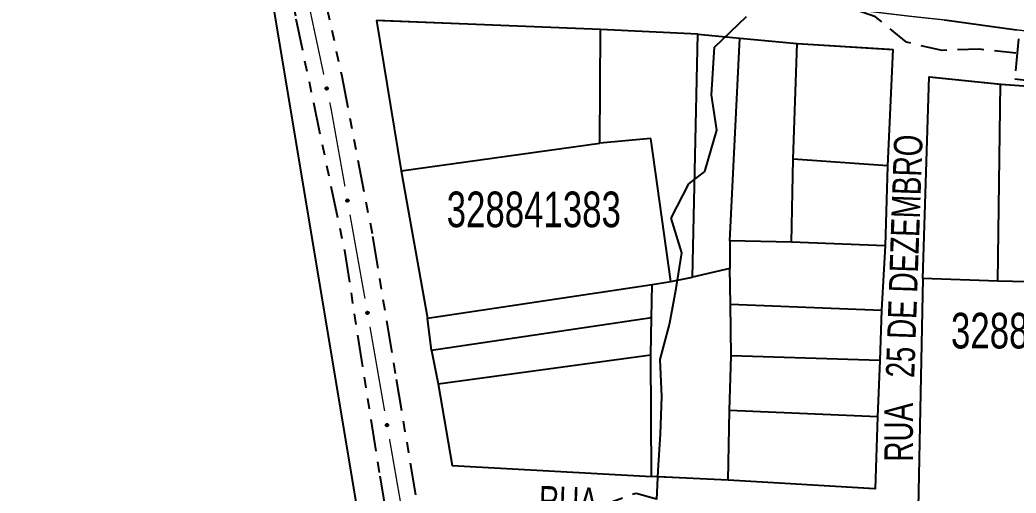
# Model space of a CAD drawing. Extents: x 203604 to 204690, y 4848469 to 4850418.
# Drawn here: x 203911.7 to 204051.6, y 4849258.9 to 4849325.3 of the extents above; entities that cross this region are included whole.
import ezdxf

# ---------------------------------------------------------------- set-up
doc = ezdxf.new("R2010")
doc.units = 0
doc.header["$LTSCALE"] = 1.5
doc.header["$MEASUREMENT"] = 0
for name, pattern in [('TRACO_13', [8, 5, -1, 1, -1]), ('TRACO_15', [3, 2, -1]), ('TRACO_25', [8, 3, -1, 1, -1, 1, -1])]:
    doc.linetypes.add(name, pattern=pattern)
for name, color, linetype in [('CD_MALHA_LOTES', 7, 'CONTINUOUS'), ('CD_TXT_QUADRA', 2, 'CONTINUOUS'), ('HD-CURSO-INTER', 170, 'CONTINUOUS'), ('RU-QUADRA', 210, 'CONTINUOUS'), ('SV-CAMINHO-TRILHA', 20, 'CONTINUOUS'), ('SV-EIXO-RUA-N-PAV', 6, 'CONTINUOUS'), ('SV-RUA-NAO-PAV', 7, 'CONTINUOUS'), ('SV-TXT-VIA-ATUAL', 250, 'CONTINUOUS')]:
    doc.layers.add(name, color=color, linetype=linetype)
doc.styles.add('ARIAL', font='ARIAL.SHX')

msp = doc.modelspace()

# ---------------------------------------------------------------- linework, layer by layer
at = {"layer": 'CD_MALHA_LOTES', "linetype": 'Continuous', "flags": 128}
for points in [[(203983.182464, 4849112.210596), (203916.798973, 4849510.32331), (203632.378967, 4849505.680231), (203634.88874, 4849205.323168), (203649.445423, 4849205.448657), (203651.453241, 4849112.27334)], [(203961.806362, 4849325.198522), (203965.261069, 4849304.100137)], [(203993.268866, 4849323.964698), (203961.806362, 4849325.198522)], [(204041.567394, 4849325.29466), (204051.673893, 4849323.900661)], [(203993.186611, 4849308.007245), (203993.268866, 4849323.964698)], [(204006.923181, 4849323.306659), (203993.268866, 4849323.964698)], [(204006.182887, 4849289.170871), (204006.923181, 4849323.306659)], [(204006.923181, 4849323.306659), (204012.845535, 4849322.730874)], [(204011.447201, 4849294.270675), (204012.845535, 4849322.730874)], [(204012.845535, 4849322.730874), (204020.906516, 4849321.99058)], [(204020.330731, 4849305.745235), (204020.906516, 4849321.99058)], [(204020.906516, 4849321.99058), (204034.314066, 4849321.168031)], [(204034.314066, 4849321.168031), (204033.573772, 4849304.840431)], [(204038.546872, 4849289.027095), (204039.444997, 4849317.318013)], [(204039.444997, 4849317.318013), (204049.452668, 4849316.291585)], [(204049.067758, 4849288.642185), (204049.452668, 4849316.291585)], [(204049.452668, 4849316.291585), (204059.84525, 4849315.521764)], [(204000.342788, 4849308.665285), (203993.186611, 4849308.007245)], [(204003.139455, 4849288.595086), (204000.342788, 4849308.665285)], [(203965.261069, 4849304.100137), (203993.186611, 4849308.007245)], [(204020.083967, 4849294.106165), (204020.330731, 4849305.745235)], [(204033.573772, 4849304.840431), (204020.330731, 4849305.745235)], [(203965.261069, 4849304.100137), (203968.96254, 4849283.454154)], [(204033.573772, 4849304.840431), (204033.244752, 4849293.612636)], [(204011.447201, 4849294.270675), (204011.447201, 4849290.404694)], [(204020.083967, 4849294.106165), (204011.447201, 4849294.270675)], [(204033.244752, 4849293.612636), (204020.083967, 4849294.106165)], [(204033.244752, 4849293.612636), (204032.751223, 4849284.564596)], [(204011.447201, 4849290.404694), (204006.182887, 4849289.170871)], [(204011.529456, 4849285.387145), (204011.447201, 4849290.404694)], [(204000.507298, 4849288.183812), (204003.139455, 4849288.595086)], [(204003.139455, 4849288.595086), (204006.182887, 4849289.170871)], [(204038.546872, 4849289.027095), (204037.905355, 4849256.822922)], [(204049.067758, 4849288.642185), (204038.546872, 4849289.027095)], [(204059.332036, 4849288.385578), (204049.067758, 4849288.642185)], [(203968.96254, 4849283.454154), (204000.507298, 4849288.183812)], [(204000.425043, 4849283.495282), (204000.507298, 4849288.183812)], [(204011.611711, 4849278.148713), (204011.529456, 4849285.387145)], [(204011.529456, 4849285.387145), (204032.751223, 4849284.564596)], [(204032.751223, 4849284.564596), (204032.504458, 4849277.490673)], [(203969.538324, 4849278.889007), (203968.96254, 4849283.454154)], [(204000.425043, 4849283.495282), (203969.538324, 4849278.889007)], [(204000.342788, 4849278.313223), (204000.425043, 4849283.495282)], [(203969.538324, 4849278.889007), (203970.443128, 4849274.200477)], [(203970.443128, 4849274.200477), (204000.342788, 4849278.313223)], [(204000.425043, 4849261.204201), (204000.342788, 4849278.313223)], [(204011.364946, 4849270.499006), (204011.611711, 4849278.148713)], [(204032.504458, 4849277.490673), (204011.611711, 4849278.148713)], [(204032.504458, 4849277.490673), (204032.175439, 4849269.594202)], [(203970.443128, 4849274.200477), (203972.417246, 4849262.767044)], [(204011.200436, 4849260.710672), (204011.364946, 4849270.499006)], [(204032.175439, 4849269.594202), (204011.364946, 4849270.499006)], [(204032.175439, 4849269.594202), (204031.846419, 4849259.476848)], [(203972.417246, 4849262.767044), (204000.425043, 4849261.204201)], [(204011.200436, 4849260.710672), (204000.425043, 4849261.204201)], [(204031.846419, 4849259.476848), (204011.200436, 4849260.710672)]]:
    msp.add_lwpolyline(points, dxfattribs=at)
at = {"layer": 'HD-CURSO-INTER', "linetype": 'TRACO_13'}
msp.add_polyline3d([(204001.17, 4849258.01, 4.41), (204001.34, 4849262.06, 4.41), (204001.7, 4849267.15, 4.41), (204001.88, 4849272.44, 4.41), (204001.66, 4849277.64, 4.41), (204002.96, 4849282.57, 4.41), (204003.9, 4849287.62, 4.41), (204004.68, 4849292.59, 4.41), (204003.2, 4849297.46, 4.41), (204005.66, 4849302.29, 4.41), (204007.91, 4849304.03, 4.41), (204009.6, 4849309.81, 4.02), (204008.85, 4849314.77, 4.02), (204009.25, 4849321.49, 4.02), (204013.78, 4849325.78, 4.02)], dxfattribs=at)
at = {"layer": 'RU-QUADRA', "linetype": 'Continuous', "const_width": 0.18, "flags": 128}
for points in [[(203983.182464, 4849112.210596), (203916.798973, 4849510.32331), (203632.378967, 4849505.680231), (203634.88874, 4849205.323168), (203649.445423, 4849205.448657), (203651.453241, 4849112.27334)], [(204054.113392, 4849369.902655), (204045.575143, 4849370.251155), (204036.514145, 4849371.122404), (204028.129487, 4849372.223413), (204020.002612, 4849372.973586), (204013.751169, 4849372.973586), (204004.99915, 4849373.59873), (203987.870197, 4849374.348903), (203954.925095, 4849375.974278), (203956.175384, 4849364.97174), (203957.300644, 4849355.344518), (203958.300874, 4849347.842787), (203960.676423, 4849331.714065), (203991.996149, 4849331.589037), (204000.748169, 4849330.463777), (204010.625448, 4849329.213488), (204020.752785, 4849327.838171), (204031.940083, 4849326.383723), (204036.688395, 4849325.81741), (204041.567394, 4849325.29466), (204051.673893, 4849323.900661), (204061.344766, 4849322.855161)], [(204059.84525, 4849315.521764), (204049.452668, 4849316.291585), (204039.444997, 4849317.318013), (204038.546872, 4849289.027095), (204037.905355, 4849256.822922)]]:
    msp.add_lwpolyline(points, dxfattribs=at)
msp.add_lwpolyline([(203961.806362, 4849325.198522), (203993.268866, 4849323.964698), (204006.923181, 4849323.306659), (204012.845535, 4849322.730874), (204020.906516, 4849321.99058), (204034.314066, 4849321.168031), (204033.573772, 4849304.840431), (204033.244752, 4849293.612636), (204032.751223, 4849284.564596), (204032.504458, 4849277.490673), (204032.175439, 4849269.594202), (204031.846419, 4849259.476848), (204011.200436, 4849260.710672), (204000.425043, 4849261.204201), (203972.417246, 4849262.767044), (203970.443128, 4849274.200477), (203969.538324, 4849278.889007), (203968.96254, 4849283.454154), (203965.261069, 4849304.100137)], close=True, dxfattribs=at)
at = {"layer": 'SV-CAMINHO-TRILHA', "linetype": 'TRACO_15'}
for points in [[(204051.6, 4849320.63, 5.43), (204046.43, 4849321.18, 4.5), (204041.25, 4849321.01, 4.61), (204036.25, 4849322.16, 4.34), (204031.91, 4849325.73, 4.29), (204027.05, 4849327.42, 4.18), (204022.84, 4849327.86, 4.18), (204018.31, 4849327.86, 4.24), (204012.55, 4849327.74, 4.15), (204006.46, 4849327.52, 4.21), (204001.42, 4849327.91, 4.22), (203996.51, 4849329.44, 4.22), (203991.5, 4849329.44, 4.37), (203986.15, 4849329.37, 4.5), (203980.96, 4849329.31, 4.73), (203975.97, 4849328.96, 4.8), (203970.94, 4849328.68, 5.87), (203965.8, 4849328.52, 6.86), (203960.46, 4849328.47, 6.88), (203955.46, 4849328.46, 6.91), (203954.71, 4849328.46, 6.91)], [(203993.53, 4849257.18, 5.26), (203998.25, 4849258.9, 5.26), (204003.12, 4849257.49, 5.3)]]:
    msp.add_polyline3d(points, dxfattribs=at)
at = {"layer": 'SV-EIXO-RUA-N-PAV', "const_width": 0.18}
for points in [[(203954.385067, 4849317.634604), (203951.8749, 4849329.369128)], [(203955.4, 4849312.89), (203955.22179, 4849313.723096)], [(203955.426051, 4849312.744253), (203955.4, 4849312.89)], [(203957.361524, 4849301.915867), (203955.426051, 4849312.744253)], [(203960.176758, 4849286.165487), (203958.065333, 4849297.978272)], [(203962.935197, 4849270.405085), (203960.875639, 4849282.227023)], [(203965.681273, 4849254.6425), (203963.621716, 4849266.464439)]]:
    msp.add_lwpolyline(points, dxfattribs=at)
at = {"layer": 'SV-EIXO-RUA-N-PAV'}
for points in [[(203954.725839, 4849315.515321), (203954.684414, 4849315.541321), (203954.654127, 4849315.572137), (203954.636265, 4849315.60511), (203954.628078, 4849315.638363), (203954.623534, 4849315.673326), (203954.626729, 4849315.709587), (203954.639191, 4849315.749047), (203954.664981, 4849315.790785), (203954.698588, 4849315.819735), (203954.729978, 4849315.838977), (203954.76416, 4849315.84951), (203954.798199, 4849315.853356), (203954.835755, 4849315.848791), (203954.87562, 4849315.835772), (203954.916962, 4849315.808823), (203954.946446, 4849315.778408), (203954.962886, 4849315.746061), (203954.973258, 4849315.711629), (203954.97747, 4849315.675879), (203954.974128, 4849315.640303), (203954.960947, 4849315.600189), (203954.933809, 4849315.559737), (203954.903809, 4849315.529983), (203954.871702, 4849315.513093), (203954.837573, 4849315.503645), (203954.802561, 4849315.498661), (203954.765977, 4849315.500356), (203954.725839, 4849315.515321)], [(203957.630346, 4849299.786262), (203957.589825, 4849299.813649), (203957.5606, 4849299.845473), (203957.543864, 4849299.879032), (203957.536807, 4849299.912543), (203957.53345, 4849299.94764), (203957.537871, 4849299.983772), (203957.551661, 4849300.022787), (203957.57885, 4849300.063628), (203957.613418, 4849300.091424), (203957.645441, 4849300.109592), (203957.679961, 4849300.118962), (203957.71411, 4849300.121653), (203957.75149, 4849300.115819), (203957.790891, 4849300.101457), (203957.831297, 4849300.073125), (203957.859735, 4849300.041729), (203957.87507, 4849300.008844), (203957.884271, 4849299.97408), (203957.887269, 4849299.938208), (203957.882724, 4849299.902766), (203957.868193, 4849299.86312), (203957.839701, 4849299.823611), (203957.808711, 4849299.79489), (203957.77605, 4849299.779097), (203957.741621, 4849299.77081), (203957.70646, 4849299.767014), (203957.669955, 4849299.769946), (203957.630346, 4849299.786262)], [(203960.44558, 4849284.035882), (203960.405059, 4849284.06327), (203960.375833, 4849284.095094), (203960.359097, 4849284.128653), (203960.352041, 4849284.162164), (203960.348683, 4849284.197261), (203960.353105, 4849284.233392), (203960.366895, 4849284.272407), (203960.394083, 4849284.313248), (203960.428652, 4849284.341044), (203960.460675, 4849284.359212), (203960.495195, 4849284.368582), (203960.529344, 4849284.371273), (203960.566724, 4849284.365439), (203960.606125, 4849284.351078), (203960.646531, 4849284.322745), (203960.674969, 4849284.291349), (203960.690304, 4849284.258464), (203960.699504, 4849284.223701), (203960.702503, 4849284.187829), (203960.697958, 4849284.152386), (203960.683427, 4849284.112741), (203960.654934, 4849284.073231), (203960.623944, 4849284.04451), (203960.591284, 4849284.028717), (203960.556855, 4849284.02043), (203960.521694, 4849284.016634), (203960.485188, 4849284.019567), (203960.44558, 4849284.035882)], [(203963.194669, 4849268.27432), (203963.154269, 4849268.301885), (203963.125183, 4849268.333837), (203963.108595, 4849268.367469), (203963.101685, 4849268.401011), (203963.098482, 4849268.436122), (203963.103062, 4849268.472234), (203963.117023, 4849268.511188), (203963.14439, 4849268.55191), (203963.179081, 4849268.579554), (203963.211183, 4849268.597581), (203963.245744, 4849268.606799), (203963.279904, 4849268.60934), (203963.317258, 4849268.603342), (203963.356596, 4849268.588808), (203963.396877, 4849268.560298), (203963.425177, 4849268.528778), (203963.440368, 4849268.495826), (203963.449416, 4849268.461022), (203963.452257, 4849268.425138), (203963.447556, 4849268.389715), (203963.432851, 4849268.350134), (203963.404186, 4849268.31075), (203963.37307, 4849268.282165), (203963.34034, 4849268.266516), (203963.305875, 4849268.25838), (203963.270698, 4849268.254738), (203963.234206, 4849268.257831), (203963.194669, 4849268.27432)]]:
    msp.add_lwpolyline(points, close=True, dxfattribs=at)
for points in [[(203954.654127, 4849315.572137), (203954.623534, 4849315.673326)], [(203954.684414, 4849315.541321), (203954.626729, 4849315.709587)], [(203954.667073, 4849315.558813), (203954.627948, 4849315.683006)], [(203954.70385, 4849315.5304), (203954.634919, 4849315.722173)], [(203954.725839, 4849315.515321), (203954.639191, 4849315.749047)], [(203954.74749, 4849315.509037), (203954.654663, 4849315.766863)], [(203954.765977, 4849315.500356), (203954.664981, 4849315.790785)], [(203954.783418, 4849315.504164), (203954.682312, 4849315.800685)], [(203954.802561, 4849315.498661), (203954.698588, 4849315.819735)], [(203954.818203, 4849315.504628), (203954.71358, 4849315.824119)], [(203954.837573, 4849315.503645), (203954.729978, 4849315.838977)], [(203954.854516, 4849315.511), (203954.749992, 4849315.843071)], [(203954.871702, 4849315.513093), (203954.76416, 4849315.84951)], [(203954.887781, 4849315.525093), (203954.782302, 4849315.848587)], [(203954.903809, 4849315.529983), (203954.798199, 4849315.853356)], [(203954.919334, 4849315.547192), (203954.818992, 4849315.846668)], [(203954.933809, 4849315.559737), (203954.835755, 4849315.848791)], [(203954.945079, 4849315.583398), (203954.856825, 4849315.839411)], [(203954.960947, 4849315.600189), (203954.87562, 4849315.835772)], [(203954.964059, 4849315.625133), (203954.898368, 4849315.814808)], [(203954.974128, 4849315.640303), (203954.916962, 4849315.808823)], [(203954.974269, 4849315.662202), (203954.933525, 4849315.787444)], [(203954.97747, 4849315.675879), (203954.946446, 4849315.778408)], [(203957.5606, 4849299.845473), (203957.53345, 4849299.94764)], [(203957.589825, 4849299.813649), (203957.537871, 4849299.983772)], [(203957.573087, 4849299.831719), (203957.538189, 4849299.957165)], [(203957.60888, 4849299.802077), (203957.546482, 4849299.996074)], [(203957.630346, 4849299.786262), (203957.551661, 4849300.022787)], [(203957.651773, 4849299.779248), (203957.567727, 4849300.040069)], [(203957.669955, 4849299.769946), (203957.57885, 4849300.063628)], [(203957.687514, 4849299.773161), (203957.596506, 4849300.072936)], [(203957.70646, 4849299.767014), (203957.613418, 4849300.091424)], [(203957.722296, 4849299.772447), (203957.628549, 4849300.095297)], [(203957.741621, 4849299.77081), (203957.645441, 4849300.109592)], [(203957.758803, 4849299.777587), (203957.665583, 4849300.113006)], [(203957.77605, 4849299.779097), (203957.679961, 4849300.118962)], [(203957.792527, 4849299.790545), (203957.69806, 4849300.117425)], [(203957.808711, 4849299.79489), (203957.71411, 4849300.121653)], [(203957.82481, 4849299.811563), (203957.734665, 4849300.114264)], [(203957.839701, 4849299.823611), (203957.75149, 4849300.115819)], [(203957.851765, 4849299.846876), (203957.77223, 4849300.105731)], [(203957.868193, 4849299.86312), (203957.790891, 4849300.101457)], [(203957.872148, 4849299.887945), (203957.812916, 4849300.079736)], [(203957.882724, 4849299.902766), (203957.831297, 4849300.073125)], [(203957.883608, 4849299.924647), (203957.847126, 4849300.051197)], [(203957.887269, 4849299.938208), (203957.859735, 4849300.041729)], [(203960.375833, 4849284.095094), (203960.348683, 4849284.197261)], [(203960.405059, 4849284.06327), (203960.353105, 4849284.233392)], [(203960.38832, 4849284.081339), (203960.353423, 4849284.206786)], [(203960.424114, 4849284.051697), (203960.361716, 4849284.245694)], [(203960.44558, 4849284.035882), (203960.366895, 4849284.272407)], [(203960.467006, 4849284.028868), (203960.382961, 4849284.28969)], [(203960.485188, 4849284.019567), (203960.394083, 4849284.313248)], [(203960.502748, 4849284.022782), (203960.41174, 4849284.322556)], [(203960.521694, 4849284.016634), (203960.428652, 4849284.341044)], [(203960.537529, 4849284.022068), (203960.443783, 4849284.344918)], [(203960.556855, 4849284.02043), (203960.460675, 4849284.359212)], [(203960.574037, 4849284.027207), (203960.480816, 4849284.362626)], [(203960.591284, 4849284.028717), (203960.495195, 4849284.368582)], [(203960.607761, 4849284.040165), (203960.513294, 4849284.367045)], [(203960.623944, 4849284.04451), (203960.529344, 4849284.371273)], [(203960.640044, 4849284.061183), (203960.549899, 4849284.363885)], [(203960.654934, 4849284.073231), (203960.566724, 4849284.365439)], [(203960.666999, 4849284.096497), (203960.587464, 4849284.355352)], [(203960.683427, 4849284.112741), (203960.606125, 4849284.351078)], [(203960.687381, 4849284.137566), (203960.62815, 4849284.329356)], [(203960.697958, 4849284.152386), (203960.646531, 4849284.322745)], [(203960.698841, 4849284.174268), (203960.66236, 4849284.300817)], [(203960.702503, 4849284.187829), (203960.674969, 4849284.291349)], [(203963.125183, 4849268.333837), (203963.098482, 4849268.436122)], [(203963.154269, 4849268.301885), (203963.103062, 4849268.472234)], [(203963.13761, 4849268.320028), (203963.103263, 4849268.445626)], [(203963.173273, 4849268.290229), (203963.111727, 4849268.484498)], [(203963.194669, 4849268.27432), (203963.117023, 4849268.511188)], [(203963.216065, 4849268.267212), (203963.133165, 4849268.5284)], [(203963.234206, 4849268.257831), (203963.14439, 4849268.55191)], [(203963.251779, 4849268.260969), (203963.162088, 4849268.56114)], [(203963.270698, 4849268.254738), (203963.179081, 4849268.579554)], [(203963.286557, 4849268.260102), (203963.194229, 4849268.583361)], [(203963.305875, 4849268.25838), (203963.211183, 4849268.597581)], [(203963.323087, 4849268.265081), (203963.231339, 4849268.600906)], [(203963.34034, 4849268.266516), (203963.245744, 4849268.606799)], [(203963.356867, 4849268.277892), (203963.263836, 4849268.605183)], [(203963.37307, 4849268.282165), (203963.279904, 4849268.60934)], [(203963.389242, 4849268.298768), (203963.300427, 4849268.601862)], [(203963.404186, 4849268.31075), (203963.317258, 4849268.603342)], [(203963.416352, 4849268.333962), (203963.337954, 4849268.593164)], [(203963.432851, 4849268.350134), (203963.356596, 4849268.588808)], [(203963.436915, 4849268.374942), (203963.378526, 4849268.56699)], [(203963.447556, 4849268.389715), (203963.396877, 4849268.560298)], [(203963.448536, 4849268.411593), (203963.41261, 4849268.538301)], [(203963.452257, 4849268.425138), (203963.425177, 4849268.528778)]]:
    msp.add_lwpolyline(points, dxfattribs=at)
at = {"layer": 'SV-RUA-NAO-PAV', "linetype": 'TRACO_25'}
for points in [[(203916.55, 4849511.31, 6.37), (203921.02, 4849500.57, 6.14), (203924.84, 4849488.37, 5.65), (203931.04, 4849456.87, 5.85), (203934.73, 4849429.5, 6.25), (203937.57, 4849405.83, 6.4), (203940.07, 4849382.06, 6.36), (203943.93, 4849359.74, 6.66), (203950.47, 4849325.44, 6.69), (203957.28, 4849292.92, 7.32), (203962.25, 4849261.26, 7.49), (203968.19, 4849226.21, 8.04), (203971.46, 4849198.44, 8.75), (203976.31, 4849166.98, 8.89), (203980.57, 4849137, 9.43), (203983.83, 4849117.7, 9.82), (203984.73, 4849112.1, 9.82)], [(203947.83, 4849377.62, 6.27), (203948.79, 4849358.41, 6.27), (203951.62, 4849341.43, 6.27), (203956.92, 4849317.42, 6.43), (203961.24, 4849294.92, 6.67), (203964.54, 4849274.9, 6.94), (203968.25, 4849252.95, 7.54), (203971.99, 4849229.86, 7.88), (203975.58, 4849206.31, 8.56), (203978.62, 4849182.02, 8.66), (203983.12, 4849151.03, 8.79), (203988, 4849116.52, 10.03), (203988.82, 4849112.1, 10.32)], [(204051.99, 4849322.64, 5.64), (204051.44, 4849317.01, 6.17), (204091.11, 4849312.35, 6.66)]]:
    msp.add_polyline3d(points, dxfattribs=at)

# ---------------------------------------------------------------- texts
at = {"layer": 'CD_TXT_QUADRA', "style": 'ARIAL', "width": 0.7}
for s, p in [('328841383', (203971.652954, 4849296.207566)), ('328841402', (204042.496841, 4849279.189548))]:
    msp.add_text(s, height=5, dxfattribs=at).set_placement(p)
at = {"layer": 'SV-TXT-VIA-ATUAL', "style": 'ARIAL', "width": 0.7}
for s, rotation, p in [('25 DE DEZEMBRO', 88, (204037.332296, 4849275.02836)), ('RUA', 90, (204037.143088, 4849263.297448)), ('RUA', 358, (203984.543192, 4849255.918326))]:
    msp.add_text(s, height=4, rotation=rotation, dxfattribs=at).set_placement(p)

doc.saveas('drawing.dxf')
